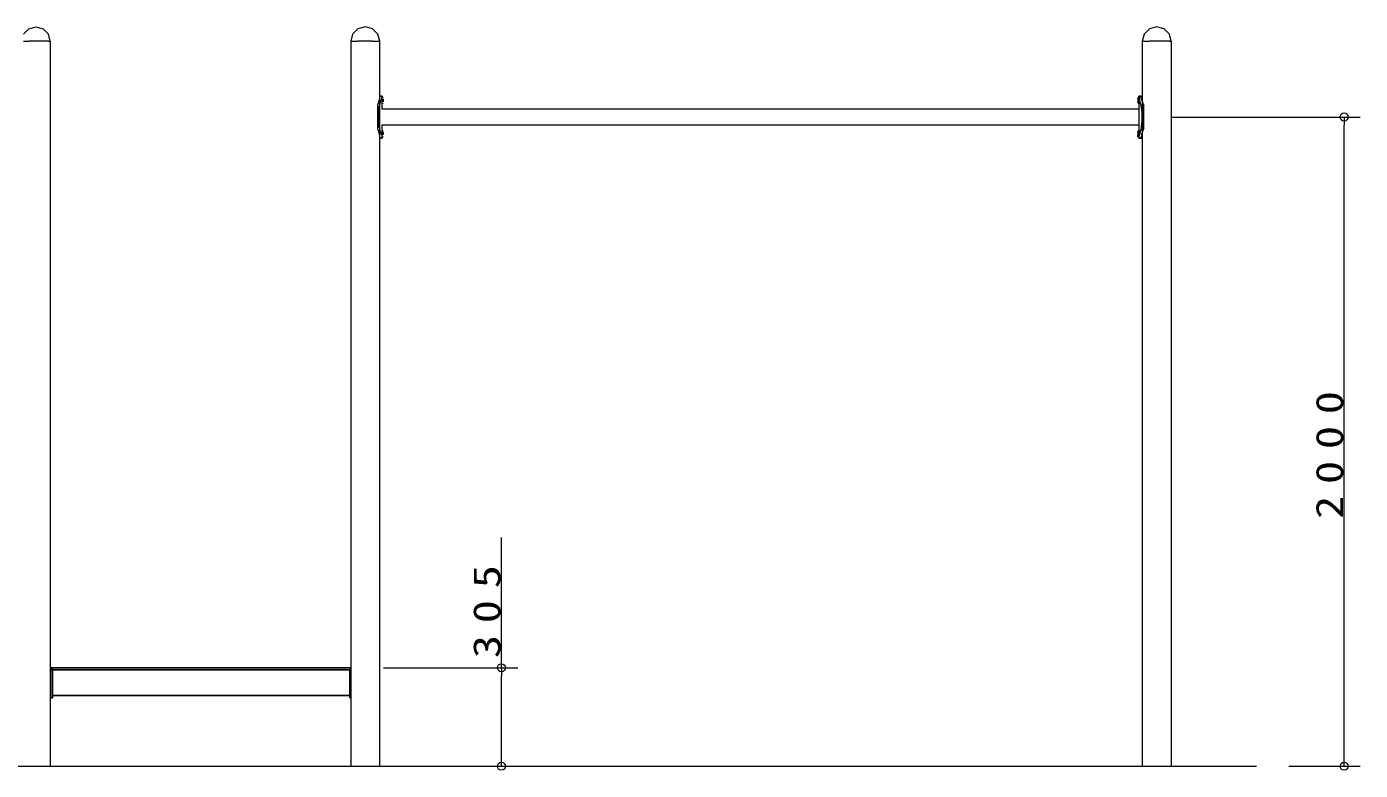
# Model space of a CAD drawing. Units: millimetres on the paper. Extents: x 0 to 420, y -594 to 297.
# Drawn here: x 178.4 to 260.6, y -158.7 to -112.9 of the extents above; entities that cross this region are included whole.
import ezdxf

# ---------------------------------------------------------------- set-up
doc = ezdxf.new("R2010")
doc.units = ezdxf.units.MM
for name, color, linetype, lineweight in [('0_2', 7, 'Continuous', 13), ('2D', 7, 'Continuous', 13), ('2D_DIMENSION', 7, 'Continuous', 13), ('3D_GLINE', 7, 'Continuous', 13)]:
    doc.layers.add(name, color=color, linetype=linetype, lineweight=lineweight)
doc.styles.add('ＭＳ ゴシック', font='')
doc.styles.get('ＭＳ ゴシック').set_extended_font_data('MS Gothic')

msp = doc.modelspace()

# ---------------------------------------------------------------- linework, layer by layer
at = {"layer": '0_2'}
for p, q in [((259.57, -118.433), (259.57, -118.933)), ((207.633, -152.363), (207.633, -152.863)), ((207.633, -158.433), (207.633, -157.933)), ((259.57, -158.433), (259.57, -157.933))]:
    msp.add_line(p, q, dxfattribs=at)
for centre in [(259.57, -118.433), (207.633, -152.363), (207.633, -158.433), (259.57, -158.433)]:
    msp.add_circle(centre, 0.25, dxfattribs=at)
at = {"layer": '2D'}
for p, q in [((178.497, -112.993), (178.166, -113.323)), ((178.497, -112.993), (178.928, -112.866)), ((178.928, -112.866), (179.386, -112.993)), ((179.716, -113.323), (179.386, -112.993)), ((179.817, -113.755), (179.716, -113.323)), ((198.461, -113.323), (198.359, -113.755)), ((198.791, -112.993), (198.461, -113.323)), ((199.248, -112.866), (198.791, -112.993)), ((199.68, -112.993), (199.248, -112.866)), ((200.01, -113.323), (199.68, -112.993)), ((200.137, -113.755), (200.01, -113.323)), ((247.254, -113.323), (247.127, -113.755)), ((247.585, -112.993), (247.254, -113.323)), ((248.016, -112.866), (247.585, -112.993)), ((248.474, -112.993), (248.016, -112.866)), ((248.804, -113.323), (248.474, -112.993)), ((248.905, -113.755), (248.804, -113.323)), ((178.166, -113.755), (178.497, -113.755)), ((178.928, -113.755), (178.497, -113.755)), ((179.386, -113.755), (178.928, -113.755)), ((179.716, -113.755), (179.386, -113.755)), ((179.716, -113.755), (179.817, -113.755)), ((179.817, -113.755), (179.817, -158.433)), ((198.359, -113.755), (198.359, -158.433)), ((198.359, -113.755), (198.461, -113.755)), ((198.461, -113.755), (198.791, -113.755)), ((199.248, -113.755), (198.791, -113.755)), ((199.68, -113.755), (199.248, -113.755)), ((199.68, -113.755), (200.01, -113.755)), ((200.01, -113.755), (200.137, -113.755)), ((200.137, -158.433), (200.137, -113.755)), ((247.127, -113.755), (247.127, -158.433)), ((247.127, -113.755), (247.254, -113.755)), ((247.254, -113.755), (247.585, -113.755)), ((248.016, -113.755), (247.585, -113.755)), ((248.474, -113.755), (248.016, -113.755)), ((248.804, -113.755), (248.474, -113.755)), ((248.804, -113.755), (248.905, -113.755)), ((248.905, -113.755), (248.905, -158.433)), ((200.087, -117.366), (199.985, -117.697)), ((200.137, -117.138), (200.087, -117.366)), ((200.112, -117.798), (200.188, -117.519)), ((200.137, -117.214), (200.137, -117.062)), ((200.137, -117.138), (200.163, -117.138)), ((200.29, -117.138), (200.137, -117.138)), ((200.137, -117.138), (200.29, -117.138)), ((200.137, -117.138), (200.29, -117.138)), ((200.29, -117.138), (200.137, -117.138)), ((200.188, -117.519), (200.264, -117.29)), ((200.264, -117.29), (200.29, -117.138)), ((200.264, -117.239), (200.264, -117.316)), ((200.264, -117.239), (200.264, -117.316)), ((200.264, -117.316), (200.264, -117.392)), ((200.264, -117.316), (200.264, -117.392)), ((200.264, -117.392), (200.264, -117.493)), ((200.264, -117.392), (200.264, -117.493)), ((200.264, -117.493), (200.264, -117.57)), ((200.264, -117.493), (200.264, -117.57)), ((200.29, -117.214), (200.29, -117.138)), ((200.29, -117.138), (200.29, -117.214)), ((200.29, -117.214), (200.315, -117.214)), ((200.315, -117.214), (200.341, -117.239)), ((200.341, -117.316), (200.341, -117.392)), ((200.341, -117.392), (200.341, -117.316)), ((200.341, -117.493), (200.341, -117.392)), ((200.341, -117.392), (200.341, -117.493)), ((246.848, -117.265), (246.873, -117.239)), ((246.848, -117.265), (246.848, -117.29)), ((246.848, -117.29), (246.848, -117.265)), ((246.848, -117.29), (246.848, -117.341)), ((246.848, -117.29), (246.848, -117.341)), ((246.848, -117.341), (246.848, -117.392)), ((246.848, -117.341), (246.848, -117.392)), ((246.848, -117.392), (246.848, -117.468)), ((246.848, -117.392), (246.848, -117.468)), ((246.848, -117.468), (246.848, -117.519)), ((246.848, -117.468), (246.848, -117.519)), ((246.848, -117.519), (246.848, -117.544)), ((246.848, -117.544), (246.848, -117.519)), ((246.873, -117.57), (246.848, -117.544)), ((246.899, -117.214), (246.873, -117.239)), ((246.899, -117.214), (246.924, -117.214)), ((246.924, -117.138), (246.95, -117.29)), ((246.924, -117.214), (246.924, -117.138)), ((246.924, -117.138), (246.924, -117.214)), ((247.051, -117.138), (246.924, -117.138)), ((246.924, -117.138), (247.051, -117.138)), ((246.924, -117.138), (247.051, -117.138)), ((247.051, -117.138), (246.924, -117.138)), ((246.924, -117.214), (246.924, -117.239)), ((246.924, -117.214), (246.924, -117.239)), ((246.924, -117.239), (246.924, -117.316)), ((246.924, -117.316), (246.924, -117.239)), ((246.924, -117.316), (246.924, -117.392)), ((246.924, -117.392), (246.924, -117.316)), ((246.924, -117.392), (246.924, -117.493)), ((246.924, -117.493), (246.924, -117.392)), ((246.924, -117.493), (246.924, -117.57)), ((246.924, -117.57), (246.924, -117.493)), ((247, -117.519), (246.95, -117.29)), ((247.077, -117.798), (247, -117.519)), ((247.102, -117.366), (247.051, -117.138)), ((247.051, -117.138), (247.077, -117.138)), ((247.051, -117.138), (247.077, -117.138)), ((247.229, -117.697), (247.102, -117.366)), ((199.985, -117.697), (200.061, -117.9)), ((199.985, -117.697), (199.985, -119.144)), ((200.061, -117.9), (200.087, -118.078)), ((200.087, -118.078), (200.112, -117.798)), ((200.087, -118.763), (200.087, -118.078)), ((200.315, -117.595), (200.29, -117.595)), ((200.29, -117.951), (200.29, -117.595)), ((200.29, -117.951), (200.29, -117.595)), ((246.924, -117.951), (200.29, -117.951)), ((200.341, -117.57), (200.315, -117.595)), ((246.873, -117.57), (246.899, -117.595)), ((246.924, -117.595), (246.899, -117.595)), ((246.924, -117.57), (246.924, -117.595)), ((246.924, -117.57), (246.924, -117.595)), ((246.924, -117.595), (246.924, -117.951)), ((246.924, -117.595), (246.924, -117.951)), ((246.924, -117.951), (246.924, -118.916)), ((247.102, -118.078), (247.077, -117.798)), ((247.153, -117.9), (247.102, -118.078)), ((247.102, -118.078), (247.102, -118.763)), ((247.229, -117.697), (247.153, -117.9)), ((247.229, -119.144), (247.229, -117.697)), ((200.061, -118.967), (199.985, -119.144)), ((199.985, -119.144), (200.087, -119.475)), ((200.061, -118.967), (200.087, -118.763)), ((200.087, -118.763), (200.112, -119.068)), ((200.188, -119.322), (200.112, -119.068)), ((200.29, -118.916), (246.924, -118.916)), ((200.29, -119.271), (200.29, -118.916)), ((200.29, -119.271), (200.29, -118.916)), ((246.924, -118.916), (246.924, -119.271)), ((246.924, -118.916), (246.924, -119.271)), ((247.077, -119.068), (247, -119.322)), ((247.077, -119.068), (247.102, -118.763)), ((247.102, -118.763), (247.153, -118.967)), ((247.102, -119.475), (247.229, -119.144)), ((247.153, -118.967), (247.229, -119.144)), ((200.087, -119.475), (200.137, -119.729)), ((200.137, -119.805), (200.137, -119.652)), ((200.137, -119.729), (200.29, -119.729)), ((200.137, -119.729), (200.163, -119.729)), ((200.29, -119.729), (200.137, -119.729)), ((200.137, -119.729), (200.29, -119.729)), ((200.29, -119.729), (200.137, -119.729)), ((200.264, -119.551), (200.188, -119.322)), ((200.264, -119.297), (200.264, -119.348)), ((200.264, -119.297), (200.264, -119.348)), ((200.264, -119.348), (200.264, -119.449)), ((200.264, -119.348), (200.264, -119.449)), ((200.264, -119.449), (200.264, -119.551)), ((200.264, -119.449), (200.264, -119.551)), ((200.264, -119.551), (200.264, -119.627)), ((200.264, -119.551), (200.264, -119.627)), ((200.264, -119.551), (200.29, -119.729)), ((200.29, -119.271), (200.315, -119.271)), ((200.315, -119.652), (200.29, -119.652)), ((200.29, -119.729), (200.29, -119.652)), ((200.29, -119.729), (200.29, -119.652)), ((200.315, -119.271), (200.341, -119.297)), ((200.341, -119.627), (200.315, -119.652)), ((200.341, -119.373), (200.341, -119.449)), ((200.341, -119.449), (200.341, -119.373)), ((200.341, -119.525), (200.341, -119.449)), ((200.341, -119.449), (200.341, -119.525)), ((246.848, -119.322), (246.873, -119.297)), ((246.848, -119.322), (246.848, -119.348)), ((246.848, -119.348), (246.848, -119.322)), ((246.848, -119.348), (246.848, -119.398)), ((246.848, -119.348), (246.848, -119.398)), ((246.848, -119.398), (246.848, -119.449)), ((246.848, -119.398), (246.848, -119.449)), ((246.848, -119.449), (246.848, -119.525)), ((246.848, -119.449), (246.848, -119.525)), ((246.848, -119.652), (246.848, -119.5)), ((246.848, -119.525), (246.848, -119.576)), ((246.848, -119.525), (246.848, -119.576)), ((246.848, -119.576), (246.873, -119.627)), ((246.899, -119.271), (246.873, -119.297)), ((246.873, -119.627), (246.899, -119.652)), ((246.899, -119.271), (246.924, -119.271)), ((246.924, -119.652), (246.899, -119.652)), ((246.924, -119.271), (246.924, -119.297)), ((246.924, -119.271), (246.924, -119.297)), ((246.924, -119.297), (246.924, -119.348)), ((246.924, -119.348), (246.924, -119.297)), ((246.924, -119.348), (246.924, -119.449)), ((246.924, -119.449), (246.924, -119.348)), ((246.924, -119.449), (246.924, -119.551)), ((246.924, -119.551), (246.924, -119.449)), ((246.924, -119.551), (246.924, -119.627)), ((246.924, -119.627), (246.924, -119.551)), ((246.924, -119.729), (246.95, -119.551)), ((246.924, -119.627), (246.924, -119.652)), ((246.924, -119.627), (246.924, -119.652)), ((246.924, -119.652), (246.924, -119.729)), ((246.924, -119.652), (246.924, -119.729)), ((246.924, -119.729), (247.051, -119.729)), ((247.051, -119.729), (246.924, -119.729)), ((246.924, -119.729), (247.051, -119.729)), ((247.051, -119.729), (246.924, -119.729)), ((247, -119.322), (246.95, -119.551)), ((247.102, -119.475), (247.051, -119.729)), ((247.051, -119.729), (247.077, -119.729)), ((247.051, -119.729), (247.077, -119.729)), ((179.919, -152.363), (179.817, -152.363)), ((179.919, -152.363), (179.817, -152.363)), ((179.919, -152.464), (179.817, -152.464)), ((179.817, -152.464), (179.919, -152.464)), ((179.817, -152.49), (179.919, -152.49)), ((179.817, -152.49), (179.919, -152.49)), ((198.359, -152.363), (179.919, -152.363)), ((179.919, -152.363), (198.359, -152.363)), ((179.919, -152.49), (179.919, -152.363)), ((179.97, -152.464), (179.919, -152.464)), ((179.97, -152.464), (179.919, -152.464)), ((179.919, -152.464), (179.919, -154.217)), ((179.919, -152.49), (198.359, -152.49)), ((198.359, -152.49), (179.919, -152.49)), ((179.97, -152.464), (198.283, -152.464)), ((179.97, -154.064), (179.97, -152.464)), ((179.97, -152.464), (179.97, -154.217)), ((198.283, -152.464), (198.283, -154.064)), ((198.334, -152.464), (198.283, -152.464)), ((198.283, -152.464), (198.334, -152.464)), ((198.283, -154.217), (198.283, -152.464)), ((198.334, -154.217), (198.334, -152.464)), ((179.817, -154.217), (179.919, -154.217)), ((179.919, -154.217), (179.817, -154.217)), ((179.919, -154.217), (179.97, -154.217)), ((179.97, -154.217), (179.919, -154.217)), ((179.97, -154.064), (198.283, -154.064)), ((198.283, -154.064), (179.97, -154.064)), ((198.283, -154.217), (198.334, -154.217)), ((198.334, -154.217), (198.283, -154.217)), ((198.334, -154.217), (198.359, -154.217)), ((198.359, -154.217), (198.334, -154.217))]:
    msp.add_line(p, q, dxfattribs=at)
at = {"layer": '2D_DIMENSION'}
for p, q in [((248.924, -118.433), (260.57, -118.433)), ((259.57, -157.933), (259.57, -118.933)), ((207.633, -152.363), (207.633, -144.348)), ((200.359, -152.363), (208.633, -152.363)), ((207.633, -157.933), (207.633, -152.863)), ((202.137, -158.433), (208.633, -158.433)), ((256.165, -158.433), (260.57, -158.433))]:
    msp.add_line(p, q, dxfattribs=at)
at = {"layer": '3D_GLINE'}
msp.add_line((80.517, -158.433), (254.165, -158.433), dxfattribs=at)

# ---------------------------------------------------------------- texts
at = {"layer": '2D_DIMENSION', "char_height": 1.686, "attachment_point": 7, "rotation": 90, "style": 'ＭＳ ゴシック'}
for s, insert in [('\\T1.5;\\W1.25;2000', (259.537, -143.197)), ('\\T1.5;\\W1.25;305', (207.599, -151.774))]:
    msp.add_mtext(s, dxfattribs=dict(at, insert=insert))

doc.saveas('drawing.dxf')
